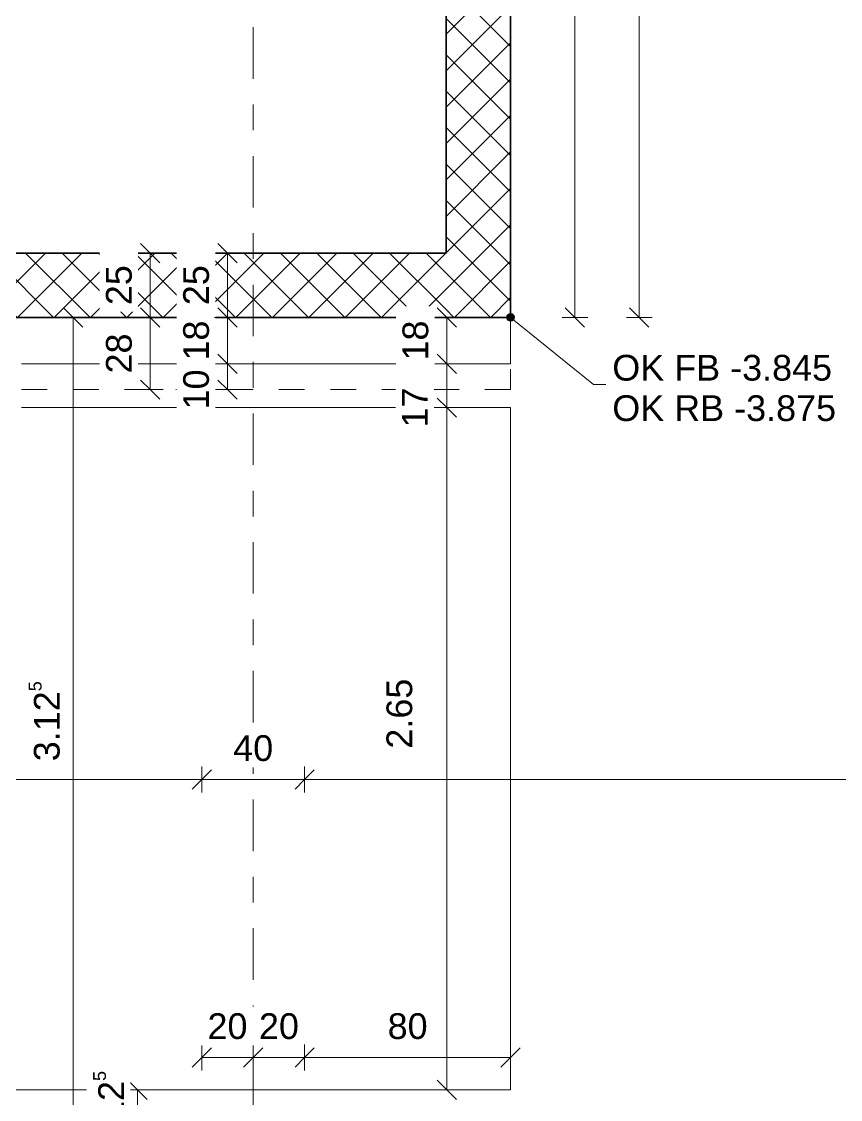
# Model space of a CAD drawing. Header units: metres. Extents: x -85.4 to -16.9, y -4 to 38.1.
# Drawn here: x -59.608 to -56.426, y 21.464 to 25.651 of the extents above; entities that cross this region are included whole.
import ezdxf

# ---------------------------------------------------------------- set-up
doc = ezdxf.new("R2010")
doc.units = ezdxf.units.M
doc.linetypes.add('_Rasterlinie_', pattern=[0.375, 0.2, -0.05, 0.075, -0.05])
doc.linetypes.add('Gestrichelt', pattern=[0.1, 0.05, -0.05])
for name, color, linetype, lineweight in [('A-____-____-DIMS', 7, 'Continuous', 5), ('A-____-____-DIMS-50', 7, 'Continuous', 5), ('A-FLOR-____-OTLN', 7, 'Continuous', 9), ('A-WALL-____-MCUT', 7, 'Continuous', 35), ('A-WALL-____-PATT', 7, 'Continuous', 35), ('C-PRKG-____-OTLN', 7, 'Continuous', 9), ('G-____-____-DIMS', 7, 'Continuous', 5), ('S-GRID-____-OTLN', 7, 'Continuous', 5)]:
    doc.layers.add(name, color=color, linetype=linetype, lineweight=lineweight)
doc.layers.add('A-DETL-____-OTLN', color=5, linetype='Continuous', lineweight=9, true_color=0x0000ff)
doc.styles.add('Arial_2', font='arial.ttf', dxfattribs={"height": 0.1})
doc.dimstyles.new('Arial_2_00mm_fein_2', dxfattribs={"dimscale": 0.3048, "dimtxt": 0.102026, "dimasz": 0.246063, "dimexe": 0.164042, "dimexo": 0.0625, "dimgap": 0.123031, "dimtad": 1, "dimrnd": 0.005, "dimzin": 0, "dimdsep": 46, "dimtxsty": 'Arial_2', "dimblk1": 'OBLIQUE', "dimblk2": 'OBLIQUE', "dimsah": 1, "dimcen": 0.09, "dimazin": 0, "dimtfac": 1, "dimtdec": 4, "dimtix": 1, "dimtmove": 0, "dimatfit": 3, "dimfxl": 0.164042, "dimfxlon": 1, "dimtvp": 1, "dimtfill": 1, "dimtolj": 1, "dimtzin": 0, "dimarcsym": 2})
doc.dimstyles.new('SUB_Rohbau_fein', dxfattribs={"dimscale": 0.3048, "dimtxt": 0.102026, "dimasz": 0.246063, "dimexe": 0.164042, "dimexo": 0.0625, "dimgap": 0.123031, "dimtad": 1, "dimrnd": 0.005, "dimzin": 0, "dimdsep": 46, "dimtxsty": 'Arial_2', "dimblk1": 'OBLIQUE', "dimblk2": 'OBLIQUE', "dimsah": 1, "dimcen": 0.09, "dimazin": 0, "dimtfac": 1, "dimtdec": 4, "dimtix": 1, "dimtmove": 0, "dimatfit": 3, "dimfxl": 0.164042, "dimfxlon": 1, "dimtvp": 1, "dimtfill": 1, "dimtolj": 1, "dimtzin": 0, "dimarcsym": 2})
doc.dimstyles.new('SUB_Rohbau_fein_1', dxfattribs={"dimscale": 0.3048, "dimtxt": 0.102026, "dimasz": 0.246063, "dimexe": 0.164042, "dimexo": 0.0625, "dimgap": 0.123031, "dimtad": 1, "dimrnd": 0.005, "dimzin": 0, "dimdsep": 46, "dimtxsty": 'Arial_2', "dimblk1": 'OBLIQUE', "dimblk2": 'OBLIQUE', "dimsah": 1, "dimcen": 0.09, "dimazin": 0, "dimtfac": 1, "dimtdec": 4, "dimtix": 1, "dimtmove": 2, "dimatfit": 3, "dimfxl": 0.164042, "dimfxlon": 1, "dimtvp": 1, "dimtfill": 1, "dimtolj": 1, "dimtzin": 0, "dimarcsym": 2})
doc.dimstyles.new('SUB_Rohbau_fein_2', dxfattribs={"dimscale": 0.3048, "dimtxt": 0.102026, "dimasz": 0.246063, "dimexe": 0.164042, "dimexo": 0.0625, "dimgap": 0.123031, "dimtad": 1, "dimdec": 1, "dimlfac": 100, "dimrnd": 0.5, "dimdsep": 46, "dimtxsty": 'Arial_2', "dimblk1": 'OBLIQUE', "dimblk2": 'OBLIQUE', "dimsah": 1, "dimcen": 0.09, "dimazin": 0, "dimtfac": 1, "dimtdec": 4, "dimtix": 1, "dimtmove": 0, "dimatfit": 3, "dimfxl": 0.164042, "dimfxlon": 1, "dimtvp": 1, "dimtfill": 1, "dimtolj": 1, "dimtzin": 0, "dimarcsym": 2})
doc.dimstyles.new('SUB_Rohbau_fein_3', dxfattribs={"dimscale": 0.3048, "dimtxt": 0.102026, "dimasz": 0.246063, "dimexe": 0.164042, "dimexo": 0.0625, "dimgap": 0.123031, "dimtad": 1, "dimdec": 1, "dimlfac": 100, "dimrnd": 0.5, "dimdsep": 46, "dimtxsty": 'Arial_2', "dimblk1": 'OBLIQUE', "dimblk2": 'OBLIQUE', "dimsah": 1, "dimcen": 0.09, "dimazin": 0, "dimtfac": 1, "dimtdec": 4, "dimtix": 1, "dimtmove": 2, "dimatfit": 3, "dimfxl": 0.164042, "dimfxlon": 1, "dimtvp": 1, "dimtfill": 1, "dimtolj": 1, "dimtzin": 0, "dimarcsym": 2})
pattern_1 = [(45, (-1.5, -0.67223), (-0.07071068, 0.07071068), []), (135, (-1.5, -0.67223), (-0.07071068, -0.07071068), [])]

# ---------------------------------------------------------------- blocks, each defined once
blk = doc.blocks.new('PP_Parkplatz - 2650 x 5000-8868460--01_UG_OK_FFB_AF_lo')
at = {"layer": 'C-PRKG-____-OTLN', "color": 253, "true_color": 0x999999}
for p, q in [((-62.708, 24.151), (-62.608, 24.151)), ((-62.708, 24.151), (-62.708, 21.5016)), ((-62.608, 24.151), (-62.708, 24.151)), ((-62.708, 24.151), (-62.608, 24.151)), ((-62.708, 21.5016), (-62.708, 24.151)), ((-61.608, 24.151), (-59.758, 24.151)), ((-59.758, 24.151), (-61.608, 24.151)), ((-61.608, 24.151), (-59.758, 24.151)), ((-59.608, 24.151), (-57.708, 24.151)), ((-57.708, 24.151), (-59.608, 24.151)), ((-59.608, 24.151), (-57.708, 24.151)), ((-57.708, 24.151), (-57.708, 21.5016)), ((-57.708, 21.5016), (-57.708, 24.151)), ((-57.708, 24.151), (-57.708, 21.5016)), ((-57.708, 24.151), (-57.708, 24.151)), ((-62.708, 21.5016), (-57.708, 21.5016)), ((-62.708, 21.5016), (-57.708, 21.5016)), ((-57.708, 21.5016), (-62.708, 21.5016)), ((-57.708, 21.5016), (-57.708, 21.5016))]:
    blk.add_line(p, q, dxfattribs=at)
blk = doc.blocks.new('DIMBLOCK184--01_UG_OK_FFB_AF_lo')
at = {"layer": 'A-____-____-DIMS-50'}
for p, q in [((-59.158, 21.5016), (-59.1955, 21.5391)), ((-59.158, 21.5016), (-59.208, 21.5016)), ((-59.158, 21.5016), (-59.158, 21.3766)), ((-59.158, 21.5016), (-59.1205, 21.4641)), ((-59.158, 21.5016), (-59.108, 21.5016)), ((-59.158, 21.3766), (-59.1955, 21.4141)), ((-59.158, 21.3766), (-59.208, 21.3766)), ((-59.158, 21.3766), (-59.1205, 21.3391)), ((-59.158, 21.3766), (-59.108, 21.3766))]:
    blk.add_line(p, q, dxfattribs=at)
at = {"layer": 'A-____-____-DIMS-50', "color": 0, "insert": (-59.33, 21.38), "char_height": 0.1, "width": 0.248525, "attachment_point": 1, "rotation": 90, "line_spacing_factor": 0.941778, "style": 'Arial_2', "bg_fill": 3, "box_fill_scale": 1.25, "bg_fill_color": 256, "bg_fill_true_color": 13158600, "bg_fill_transparency": 0}
blk.add_mtext('12\\A2\\H0.5x;\\S5^  ;\\H2x;', dxfattribs=at)
blk = doc.blocks.new('_Oblique')
at = {"color": 0, "linetype": 'ByBlock', "lineweight": -2}
blk.add_line((-0.5, -0.5), (0.5, 0.5), dxfattribs=at)
blk = doc.blocks.new('DIMBLOCK188--01_UG_OK_FFB_AF_lo')
at = {"layer": 'A-____-____-DIMS-50'}
for p, q in [((-58.908, 21.6266), (-58.908, 21.6766)), ((-58.908, 21.6266), (-58.8705, 21.6641)), ((-58.708, 21.6266), (-58.708, 21.6766)), ((-58.708, 21.6266), (-58.6705, 21.6641)), ((-58.908, 21.6266), (-58.9455, 21.5891)), ((-58.908, 21.6266), (-58.708, 21.6266)), ((-58.908, 21.6266), (-58.908, 21.5766)), ((-58.708, 21.6266), (-58.7455, 21.5891)), ((-58.708, 21.6266), (-58.708, 21.5766))]:
    blk.add_line(p, q, dxfattribs=at)
at = {"layer": 'A-____-____-DIMS-50', "color": 0, "insert": (-58.8856, 21.7986), "char_height": 0.1, "width": 0.186088, "attachment_point": 1, "line_spacing_factor": 0.941778, "style": 'Arial_2', "bg_fill": 3, "box_fill_scale": 1.25, "bg_fill_color": 256, "bg_fill_true_color": 13158600, "bg_fill_transparency": 0}
blk.add_mtext('20', dxfattribs=at)
blk = doc.blocks.new('DIMBLOCK189--01_UG_OK_FFB_AF_lo')
at = {"layer": 'A-____-____-DIMS-50'}
for p, q in [((-58.708, 21.6266), (-58.708, 21.6766)), ((-58.708, 21.6266), (-58.6705, 21.6641)), ((-58.508, 21.6266), (-58.508, 21.6766)), ((-58.508, 21.6266), (-58.4705, 21.6641)), ((-58.708, 21.6266), (-58.7455, 21.5891)), ((-58.708, 21.6266), (-58.508, 21.6266)), ((-58.708, 21.6266), (-58.708, 21.5766)), ((-58.508, 21.6266), (-58.5455, 21.5891)), ((-58.508, 21.6266), (-58.508, 21.5766))]:
    blk.add_line(p, q, dxfattribs=at)
at = {"layer": 'A-____-____-DIMS-50', "color": 0, "insert": (-58.6856, 21.7986), "char_height": 0.1, "width": 0.186088, "attachment_point": 1, "line_spacing_factor": 0.941778, "style": 'Arial_2', "bg_fill": 3, "box_fill_scale": 1.25, "bg_fill_color": 256, "bg_fill_true_color": 13158600, "bg_fill_transparency": 0}
blk.add_mtext('20', dxfattribs=at)
blk = doc.blocks.new('DIMBLOCK190--01_UG_OK_FFB_AF_lo')
at = {"layer": 'A-____-____-DIMS-50'}
for p, q in [((-58.508, 21.6266), (-58.508, 21.6766)), ((-58.508, 21.6266), (-58.4705, 21.6641)), ((-57.708, 21.6266), (-57.708, 21.6766)), ((-57.708, 21.6266), (-57.6705, 21.6641)), ((-58.508, 21.6266), (-58.5455, 21.5891)), ((-58.508, 21.6266), (-57.708, 21.6266)), ((-58.508, 21.6266), (-58.508, 21.5766)), ((-57.708, 21.6266), (-57.7455, 21.5891)), ((-57.708, 21.6266), (-57.708, 21.5766))]:
    blk.add_line(p, q, dxfattribs=at)
at = {"layer": 'A-____-____-DIMS-50', "color": 0, "insert": (-58.1856, 21.7986), "char_height": 0.1, "width": 0.186088, "attachment_point": 1, "line_spacing_factor": 0.941778, "style": 'Arial_2', "bg_fill": 3, "box_fill_scale": 1.25, "bg_fill_color": 256, "bg_fill_true_color": 13158600, "bg_fill_transparency": 0}
blk.add_mtext('80', dxfattribs=at)
blk = doc.blocks.new('DIMBLOCK222--01_UG_OK_FFB_AF_lo')
at = {"layer": 'A-____-____-DIMS-50'}
for p, q in [((-59.408, 24.5016), (-59.4455, 24.5391)), ((-59.408, 24.5016), (-59.458, 24.5016)), ((-59.408, 24.5016), (-59.408, 21.3766)), ((-59.408, 24.5016), (-59.3705, 24.4641)), ((-59.408, 24.5016), (-59.358, 24.5016)), ((-59.408, 21.3766), (-59.4455, 21.4141)), ((-59.408, 21.3766), (-59.458, 21.3766)), ((-59.408, 21.3766), (-59.3705, 21.3391)), ((-59.408, 21.3766), (-59.358, 21.3766))]:
    blk.add_line(p, q, dxfattribs=at)
at = {"layer": 'A-____-____-DIMS-50', "color": 0, "insert": (-59.58, 22.7774), "char_height": 0.1, "width": 0.388091, "attachment_point": 1, "rotation": 90, "line_spacing_factor": 0.941778, "style": 'Arial_2', "bg_fill": 3, "box_fill_scale": 1.25, "bg_fill_color": 256, "bg_fill_true_color": 13158600, "bg_fill_transparency": 0}
blk.add_mtext('3.12\\A2\\H0.5x;\\S5^  ;\\H2x;', dxfattribs=at)
blk = doc.blocks.new('DIMBLOCK337--01_UG_OK_FFB_AF_lo')
at = {"layer": 'A-____-____-DIMS-50'}
for p, q in [((-57.4579, 27.1516), (-57.4954, 27.1891)), ((-57.4579, 27.1516), (-57.5079, 27.1516)), ((-57.4579, 24.5016), (-57.4579, 27.1516)), ((-57.4579, 27.1516), (-57.4204, 27.1141)), ((-57.4579, 27.1516), (-57.4079, 27.1516)), ((-57.4579, 24.5016), (-57.4954, 24.5391)), ((-57.4579, 24.5016), (-57.5079, 24.5016)), ((-57.4579, 24.5016), (-57.4204, 24.4641)), ((-57.4579, 24.5016), (-57.4079, 24.5016))]:
    blk.add_line(p, q, dxfattribs=at)
at = {"layer": 'A-____-____-DIMS-50', "color": 0, "insert": (-57.6299, 25.6909), "char_height": 0.1, "width": 0.325653, "attachment_point": 1, "rotation": 90, "line_spacing_factor": 0.941778, "style": 'Arial_2', "bg_fill": 3, "box_fill_scale": 1.25, "bg_fill_color": 256, "bg_fill_true_color": 13158600, "bg_fill_transparency": 0}
blk.add_mtext('2.65', dxfattribs=at)
blk = doc.blocks.new('DIMBLOCK340--01_UG_OK_FFB_AF_lo')
at = {"layer": 'A-____-____-DIMS-50'}
for p, q in [((-57.2079, 29.8016), (-57.2454, 29.8391)), ((-57.2079, 29.8016), (-57.2579, 29.8016)), ((-57.2079, 24.5016), (-57.2079, 29.8016)), ((-57.2079, 29.8016), (-57.1704, 29.7641)), ((-57.2079, 29.8016), (-57.1579, 29.8016)), ((-57.2079, 24.5016), (-57.2454, 24.5391)), ((-57.2079, 24.5016), (-57.2579, 24.5016)), ((-57.2079, 24.5016), (-57.1704, 24.4641)), ((-57.2079, 24.5016), (-57.1579, 24.5016))]:
    blk.add_line(p, q, dxfattribs=at)
at = {"layer": 'A-____-____-DIMS-50', "color": 0, "insert": (-57.3799, 27.0159), "char_height": 0.1, "width": 0.325653, "attachment_point": 1, "rotation": 90, "line_spacing_factor": 0.941778, "style": 'Arial_2', "bg_fill": 3, "box_fill_scale": 1.25, "bg_fill_color": 256, "bg_fill_true_color": 13158600, "bg_fill_transparency": 0}
blk.add_mtext('5.30', dxfattribs=at)
blk = doc.blocks.new('DIMBLOCK341--01_UG_OK_FFB_AF_lo')
at = {"layer": 'A-____-____-DIMS-50'}
for p, q in [((-57.9558, 24.151), (-57.9933, 24.1885)), ((-57.9558, 24.151), (-58.0058, 24.151)), ((-57.9558, 21.5016), (-57.9558, 24.151)), ((-57.9558, 24.151), (-57.9183, 24.1135)), ((-57.9558, 24.151), (-57.9058, 24.151)), ((-57.9558, 21.5016), (-57.9933, 21.5391)), ((-57.9558, 21.5016), (-58.0058, 21.5016)), ((-57.9558, 21.5016), (-57.9183, 21.4641)), ((-57.9558, 21.5016), (-57.9058, 21.5016))]:
    blk.add_line(p, q, dxfattribs=at)
at = {"layer": 'A-____-____-DIMS-50', "color": 0, "insert": (-58.1902, 22.8264), "char_height": 0.1, "width": 0.325653, "attachment_point": 1, "rotation": 90, "line_spacing_factor": 0.941778, "style": 'Arial_2', "bg_fill": 3, "box_fill_scale": 1.25, "bg_fill_color": 256, "bg_fill_true_color": 13158600, "bg_fill_transparency": 0}
blk.add_mtext('2.65', dxfattribs=at)
blk = doc.blocks.new('DIMBLOCK342--01_UG_OK_FFB_AF_lo')
at = {"layer": 'A-____-____-DIMS-50'}
for p, q in [((-57.9558, 24.3216), (-57.9933, 24.3591)), ((-57.9558, 24.3216), (-58.0058, 24.3216)), ((-57.9558, 24.151), (-57.9558, 24.3216)), ((-57.9558, 24.3216), (-57.9183, 24.2841)), ((-57.9558, 24.3216), (-57.9058, 24.3216)), ((-57.9558, 24.151), (-57.9933, 24.1885)), ((-57.9558, 24.151), (-58.0058, 24.151)), ((-57.9558, 24.151), (-57.9183, 24.1135)), ((-57.9558, 24.151), (-57.9058, 24.151))]:
    blk.add_line(p, q, dxfattribs=at)
at = {"layer": 'A-____-____-DIMS-50', "color": 0, "insert": (-58.13, 24.0737), "char_height": 0.1, "width": 0.186088, "attachment_point": 1, "rotation": 90, "line_spacing_factor": 0.941778, "style": 'Arial_2', "bg_fill": 3, "box_fill_scale": 1.25, "bg_fill_color": 256, "bg_fill_true_color": 13158600, "bg_fill_transparency": 0}
blk.add_mtext('17', dxfattribs=at)
blk = doc.blocks.new('DIMBLOCK343--01_UG_OK_FFB_AF_lo')
at = {"layer": 'A-____-____-DIMS-50'}
for p, q in [((-57.9558, 24.5016), (-57.9933, 24.5391)), ((-57.9558, 24.5016), (-58.0058, 24.5016)), ((-57.9558, 24.3216), (-57.9558, 24.5016)), ((-57.9558, 24.5016), (-57.9183, 24.4641)), ((-57.9558, 24.5016), (-57.9058, 24.5016)), ((-57.9558, 24.3216), (-57.9933, 24.3591)), ((-57.9558, 24.3216), (-58.0058, 24.3216)), ((-57.9558, 24.3216), (-57.9183, 24.2841)), ((-57.9558, 24.3216), (-57.9058, 24.3216))]:
    blk.add_line(p, q, dxfattribs=at)
at = {"layer": 'A-____-____-DIMS-50', "color": 0, "insert": (-58.1279, 24.334), "char_height": 0.1, "width": 0.186088, "attachment_point": 1, "rotation": 90, "line_spacing_factor": 0.941778, "style": 'Arial_2', "bg_fill": 3, "box_fill_scale": 1.25, "bg_fill_color": 256, "bg_fill_true_color": 13158600, "bg_fill_transparency": 0}
blk.add_mtext('18', dxfattribs=at)
blk = doc.blocks.new('DIMBLOCK401--01_UG_OK_FFB_AF_lo')
at = {"layer": 'A-____-____-DIMS-50'}
for p, q in [((-62.708, 22.7066), (-62.708, 22.7566)), ((-62.708, 22.7066), (-62.6705, 22.7441)), ((-58.908, 22.7066), (-58.908, 22.7566)), ((-58.908, 22.7066), (-58.8705, 22.7441)), ((-62.708, 22.7066), (-62.7455, 22.6691)), ((-62.708, 22.7066), (-58.908, 22.7066)), ((-62.708, 22.7066), (-62.708, 22.6566)), ((-58.908, 22.7066), (-58.9455, 22.6691)), ((-58.908, 22.7066), (-58.908, 22.6566))]:
    blk.add_line(p, q, dxfattribs=at)
at = {"layer": 'A-____-____-DIMS-50', "color": 0, "insert": (-60.9437, 22.8786), "char_height": 0.1, "width": 0.325653, "attachment_point": 1, "line_spacing_factor": 0.941778, "style": 'Arial_2', "bg_fill": 3, "box_fill_scale": 1.25, "bg_fill_color": 256, "bg_fill_true_color": 13158600, "bg_fill_transparency": 0}
blk.add_mtext('3.80', dxfattribs=at)
blk = doc.blocks.new('DIMBLOCK402--01_UG_OK_FFB_AF_lo')
at = {"layer": 'A-____-____-DIMS-50'}
for p, q in [((-58.908, 22.7066), (-58.908, 22.7566)), ((-58.908, 22.7066), (-58.8705, 22.7441)), ((-58.508, 22.7066), (-58.508, 22.7566)), ((-58.508, 22.7066), (-58.4705, 22.7441)), ((-58.908, 22.7066), (-58.9455, 22.6691)), ((-58.908, 22.7066), (-58.508, 22.7066)), ((-58.908, 22.7066), (-58.908, 22.6566)), ((-58.508, 22.7066), (-58.5455, 22.6691)), ((-58.508, 22.7066), (-58.508, 22.6566))]:
    blk.add_line(p, q, dxfattribs=at)
at = {"layer": 'A-____-____-DIMS-50', "color": 0, "insert": (-58.7856, 22.8786), "char_height": 0.1, "width": 0.186088, "attachment_point": 1, "line_spacing_factor": 0.941778, "style": 'Arial_2', "bg_fill": 3, "box_fill_scale": 1.25, "bg_fill_color": 256, "bg_fill_true_color": 13158600, "bg_fill_transparency": 0}
blk.add_mtext('40', dxfattribs=at)
blk = doc.blocks.new('DIMBLOCK403--01_UG_OK_FFB_AF_lo')
at = {"layer": 'A-____-____-DIMS-50'}
for p, q in [((-58.508, 22.7066), (-58.508, 22.7566)), ((-58.508, 22.7066), (-58.4705, 22.7441)), ((-51.908, 22.7066), (-51.908, 22.7566)), ((-51.908, 22.7066), (-51.8705, 22.7441)), ((-58.508, 22.7066), (-58.5455, 22.6691)), ((-58.508, 22.7066), (-51.908, 22.7066)), ((-58.508, 22.7066), (-58.508, 22.6566)), ((-51.908, 22.7066), (-51.9455, 22.6691)), ((-51.908, 22.7066), (-51.908, 22.6566))]:
    blk.add_line(p, q, dxfattribs=at)
at = {"layer": 'A-____-____-DIMS-50', "color": 0, "insert": (-55.3437, 22.8786), "char_height": 0.1, "width": 0.325653, "attachment_point": 1, "line_spacing_factor": 0.941778, "style": 'Arial_2', "bg_fill": 3, "box_fill_scale": 1.25, "bg_fill_color": 256, "bg_fill_true_color": 13158600, "bg_fill_transparency": 0}
blk.add_mtext('6.60', dxfattribs=at)
blk = doc.blocks.new('DIMBLOCK572--01_UG_OK_FFB_AF_lo')
at = {"layer": 'A-____-____-DIMS-50'}
for p, q in [((-58.808, 24.3216), (-58.8455, 24.3591)), ((-58.808, 24.3216), (-58.858, 24.3216)), ((-58.808, 24.2209), (-58.808, 24.3216)), ((-58.808, 24.3216), (-58.7705, 24.2841)), ((-58.808, 24.3216), (-58.758, 24.3216)), ((-58.808, 24.2209), (-58.8455, 24.2584)), ((-58.808, 24.2209), (-58.858, 24.2209)), ((-58.808, 24.2209), (-58.7705, 24.1834)), ((-58.808, 24.2209), (-58.758, 24.2209))]:
    blk.add_line(p, q, dxfattribs=at)
at = {"layer": 'A-____-____-DIMS-50', "color": 0, "insert": (-58.98, 24.1441), "char_height": 0.1, "width": 0.186088, "attachment_point": 1, "rotation": 90, "line_spacing_factor": 0.941778, "style": 'Arial_2', "bg_fill": 3, "box_fill_scale": 1.25, "bg_fill_color": 256, "bg_fill_true_color": 13158600, "bg_fill_transparency": 0}
blk.add_mtext('10', dxfattribs=at)
blk = doc.blocks.new('DIMBLOCK573--01_UG_OK_FFB_AF_lo')
at = {"layer": 'A-____-____-DIMS-50'}
for p, q in [((-58.808, 24.5016), (-58.8455, 24.5391)), ((-58.808, 24.5016), (-58.858, 24.5016)), ((-58.808, 24.3216), (-58.808, 24.5016)), ((-58.808, 24.5016), (-58.7705, 24.4641)), ((-58.808, 24.5016), (-58.758, 24.5016)), ((-58.808, 24.3216), (-58.8455, 24.3591)), ((-58.808, 24.3216), (-58.858, 24.3216)), ((-58.808, 24.3216), (-58.7705, 24.2841)), ((-58.808, 24.3216), (-58.758, 24.3216))]:
    blk.add_line(p, q, dxfattribs=at)
at = {"layer": 'A-____-____-DIMS-50', "color": 0, "insert": (-58.98, 24.334), "char_height": 0.1, "width": 0.186088, "attachment_point": 1, "rotation": 90, "line_spacing_factor": 0.941778, "style": 'Arial_2', "bg_fill": 3, "box_fill_scale": 1.25, "bg_fill_color": 256, "bg_fill_true_color": 13158600, "bg_fill_transparency": 0}
blk.add_mtext('18', dxfattribs=at)
blk = doc.blocks.new('DIMBLOCK574--01_UG_OK_FFB_AF_lo')
at = {"layer": 'A-____-____-DIMS-50'}
for p, q in [((-58.808, 24.7516), (-58.8455, 24.7891)), ((-58.808, 24.7516), (-58.858, 24.7516)), ((-58.808, 24.5016), (-58.808, 24.7516)), ((-58.808, 24.7516), (-58.7705, 24.7141)), ((-58.808, 24.7516), (-58.758, 24.7516)), ((-58.808, 24.5016), (-58.8455, 24.5391)), ((-58.808, 24.5016), (-58.858, 24.5016)), ((-58.808, 24.5016), (-58.7705, 24.4641)), ((-58.808, 24.5016), (-58.758, 24.5016))]:
    blk.add_line(p, q, dxfattribs=at)
at = {"layer": 'A-____-____-DIMS-50', "color": 0, "insert": (-58.98, 24.549), "char_height": 0.1, "width": 0.186088, "attachment_point": 1, "rotation": 90, "line_spacing_factor": 0.941778, "style": 'Arial_2', "bg_fill": 3, "box_fill_scale": 1.25, "bg_fill_color": 256, "bg_fill_true_color": 13158600, "bg_fill_transparency": 0}
blk.add_mtext('25', dxfattribs=at)
blk = doc.blocks.new('DIMBLOCK575--01_UG_OK_FFB_AF_lo')
at = {"layer": 'A-____-____-DIMS-50'}
for p, q in [((-59.108, 24.5016), (-59.1455, 24.5391)), ((-59.108, 24.5016), (-59.158, 24.5016)), ((-59.108, 24.2209), (-59.108, 24.5016)), ((-59.108, 24.5016), (-59.0705, 24.4641)), ((-59.108, 24.5016), (-59.058, 24.5016)), ((-59.108, 24.2209), (-59.1455, 24.2584)), ((-59.108, 24.2209), (-59.158, 24.2209)), ((-59.108, 24.2209), (-59.0705, 24.1834)), ((-59.108, 24.2209), (-59.058, 24.2209))]:
    blk.add_line(p, q, dxfattribs=at)
at = {"layer": 'A-____-____-DIMS-50', "color": 0, "insert": (-59.28, 24.2837), "char_height": 0.1, "width": 0.186088, "attachment_point": 1, "rotation": 90, "line_spacing_factor": 0.941778, "style": 'Arial_2', "bg_fill": 3, "box_fill_scale": 1.25, "bg_fill_color": 256, "bg_fill_true_color": 13158600, "bg_fill_transparency": 0}
blk.add_mtext('28', dxfattribs=at)
blk = doc.blocks.new('DIMBLOCK576--01_UG_OK_FFB_AF_lo')
at = {"layer": 'A-____-____-DIMS-50'}
for p, q in [((-59.108, 24.7516), (-59.1455, 24.7891)), ((-59.108, 24.7516), (-59.158, 24.7516)), ((-59.108, 24.5016), (-59.108, 24.7516)), ((-59.108, 24.7516), (-59.0705, 24.7141)), ((-59.108, 24.7516), (-59.058, 24.7516)), ((-59.108, 24.5016), (-59.1455, 24.5391)), ((-59.108, 24.5016), (-59.158, 24.5016)), ((-59.108, 24.5016), (-59.0705, 24.4641)), ((-59.108, 24.5016), (-59.058, 24.5016))]:
    blk.add_line(p, q, dxfattribs=at)
at = {"layer": 'A-____-____-DIMS-50', "color": 0, "insert": (-59.28, 24.549), "char_height": 0.1, "width": 0.186088, "attachment_point": 1, "rotation": 90, "line_spacing_factor": 0.941778, "style": 'Arial_2', "bg_fill": 3, "box_fill_scale": 1.25, "bg_fill_color": 256, "bg_fill_true_color": 13158600, "bg_fill_transparency": 0}
blk.add_mtext('25', dxfattribs=at)

msp = doc.modelspace()

# ---------------------------------------------------------------- hatches: boundary and pattern name
at = {"layer": 'A-WALL-____-PATT', "lineweight": 9}
h = msp.add_hatch(dxfattribs=at)
h.set_pattern_fill('FP_1', color=256, style=0, pattern_type=2)
h.set_pattern_definition(pattern_1)
h.paths.add_polyline_path([(-57.958, 24.5016), (-57.708, 24.5016), (-57.708, 27.1516), (-57.958, 27.1516), (-57.958, 24.7516)])
h.paths.add_polyline_path([(-57.958, 28.2016), (-57.708, 28.2016), (-57.708, 29.8016), (-57.958, 29.8016), (-57.958, 28.3016)])
h = msp.add_hatch(dxfattribs=at)
h.set_pattern_fill('FP_1', color=256, style=0, pattern_type=2)
h.set_pattern_definition(pattern_1)
h.paths.add_polyline_path([(-57.958, 24.5016), (-57.958, 24.7516), (-62.708, 24.7516), (-62.708, 24.5016), (-59.608, 24.5016)])
at = {"layer": 'G-____-____-DIMS', "lineweight": 9}
h = msp.add_hatch(color=256, dxfattribs=at)
edge = h.paths.add_edge_path()
edge.add_arc((-57.708, 24.5016), 0.015, 0, 360)

# ---------------------------------------------------------------- linework, layer by layer
at = {"layer": 'A-DETL-____-OTLN', "color": 7, "lineweight": 35}
msp.add_line((-59.728, 24.5016), (-59.608, 24.5016), dxfattribs=at)
at = {"layer": 'A-DETL-____-OTLN', "color": 7, "linetype": 'Gestrichelt'}
for p, q in [((-57.708, 24.5009), (-57.708, 24.2209)), ((-57.708, 24.2209), (-59.608, 24.2209))]:
    msp.add_line(p, q, dxfattribs=at)
at = {"layer": 'A-FLOR-____-OTLN'}
for p, q in [((-57.708, 24.5009), (-59.608, 24.5009)), ((-57.708, 24.5016), (-57.708, 24.3216)), ((-57.708, 24.3216), (-59.608, 24.3216))]:
    msp.add_line(p, q, dxfattribs=at)
at = {"layer": 'A-WALL-____-MCUT'}
for p, q in [((-57.708, 24.5016), (-57.708, 27.1516)), ((-57.958, 26.8016), (-57.958, 24.7516)), ((-57.958, 24.7516), (-62.708, 24.7516)), ((-59.608, 24.5016), (-57.708, 24.5016))]:
    msp.add_line(p, q, dxfattribs=at)
at = {"layer": 'G-____-____-DIMS'}
msp.add_line((-57.3853, 24.2412), (-57.3384, 24.2412), dxfattribs=at)
at = {"layer": 'G-____-____-DIMS', "lineweight": 9}
msp.add_circle((-57.708, 24.5016), 0.015, dxfattribs=at)
at = {"layer": 'S-GRID-____-OTLN', "color": 8, "linetype": '_Rasterlinie_', "true_color": 0x808080}
msp.add_line((-58.708, -3.5715), (-58.708, 33.6425), dxfattribs=at)

# ---------------------------------------------------------------- block references
at = {"layer": 'C-PRKG-____-OTLN', "color": 253, "true_color": 0x999999}
msp.add_blockref('PP_Parkplatz - 2650 x 5000-8868460--01_UG_OK_FFB_AF_lo', (0, 0), dxfattribs=at)

# ---------------------------------------------------------------- texts
at = {"layer": 'G-____-____-DIMS', "insert": (-57.3127, 24.3561), "char_height": 0.1, "width": 1.039397, "attachment_point": 1, "line_spacing_factor": 0.941778, "style": 'Arial_2'}
msp.add_mtext('OK FB -3.845\\POK RB -3.875', dxfattribs=at)

# ---------------------------------------------------------------- dimensions: what is measured, and where the dimension line sits
at = {"layer": 'A-____-____-DIMS'}
dim = msp.add_linear_dim(base=(-57.4579, 27.1516), p1=(-57.5079, 24.5016), p2=(-57.5079, 27.1516), angle=90, dimstyle='Arial_2_00mm_fein_2', override={"dimpost": '<>', "dimfxl": 2.65}, dxfattribs=at)
dim.commit()
dim.dimension.update_dxf_attribs({"geometry": 'DIMBLOCK337--01_UG_OK_FFB_AF_lo', "text_midpoint": (-57.5464, 25.8266)})

# ---------------------------------------------------------------- next in the draw order: dimensions: what is measured, and where the dimension line sits
for base, p1, p2, dimstyle, override, picture, middle in [((-57.2079, 29.8016), (-57.2579, 24.5016), (-57.2579, 29.8016), 'SUB_Rohbau_fein', {"dimpost": '<>', "dimfxl": 5.3}, 'DIMBLOCK340--01_UG_OK_FFB_AF_lo', (-57.2965, 27.1516)), ((-59.108, 24.5016), (-59.158, 24.2209), (-59.158, 24.5016), 'SUB_Rohbau_fein_2', {"dimpost": '<>', "dimfxl": 0.280609}, 'DIMBLOCK575--01_UG_OK_FFB_AF_lo', (-59.1966, 24.3613))]:
    dim = msp.add_linear_dim(base=base, p1=p1, p2=p2, angle=90, dimstyle=dimstyle, override=override, dxfattribs=at)
    dim.commit()
    dim.dimension.update_dxf_attribs({"geometry": picture, "text_midpoint": middle})
dim = msp.add_linear_dim(base=(-58.808, 24.3216), p1=(-58.858, 24.2209), p2=(-58.858, 24.3216), angle=90, dimstyle='SUB_Rohbau_fein_3', override={"dimpost": '<>', "dimfxl": 0.100645}, dxfattribs=at)
dim.commit()
dim.dimension.update_dxf_attribs({"geometry": 'DIMBLOCK572--01_UG_OK_FFB_AF_lo', "text_midpoint": (-58.9134, 24.2371), "dimtype": 160, "text_rotation": 90})
dim = msp.add_linear_dim(base=(-58.708, 21.6266), p1=(-58.908, 21.5766), p2=(-58.708, 21.6766), dimstyle='SUB_Rohbau_fein_2', override={"dimpost": '<>', "dimfxl": 0.223607}, dxfattribs=at)
dim.commit()
dim.dimension.update_dxf_attribs({"geometry": 'DIMBLOCK188--01_UG_OK_FFB_AF_lo', "text_midpoint": (-58.808, 21.7151)})
dim = msp.add_linear_dim(base=(-59.158, 21.3766), p1=(-59.108, 21.5016), p2=(-59.108, 21.3766), angle=90, text='\\A1;12\\Q;{\\A1;{\\H0.5x;\\S5^ ;}}', dimstyle='SUB_Rohbau_fein_3', override={"dimpost": '<>', "dimfxl": 0.125006}, dxfattribs=at)
dim.commit()
dim.dimension.update_dxf_attribs({"geometry": 'DIMBLOCK184--01_UG_OK_FFB_AF_lo', "text_midpoint": (-59.2634, 21.5043), "dimtype": 160, "text_rotation": 90})

# ---------------------------------------------------------------- next in the draw order: linework, layer by layer
at = {"layer": 'G-____-____-DIMS'}
msp.add_line((-57.708, 24.5016), (-57.3853, 24.2412), dxfattribs=at)

# ---------------------------------------------------------------- next in the draw order: dimensions: what is measured, and where the dimension line sits
at = {"layer": 'A-____-____-DIMS'}
for base, p1, p2, override, picture, middle in [((-59.108, 24.7516), (-59.158, 24.5016), (-59.158, 24.7516), {"dimpost": '<>', "dimfxl": 0.25}, 'DIMBLOCK576--01_UG_OK_FFB_AF_lo', (-59.1966, 24.6266)), ((-58.808, 24.5016), (-58.858, 24.3216), (-58.858, 24.5016), {"dimpost": '<>', "dimfxl": 0.179964}, 'DIMBLOCK573--01_UG_OK_FFB_AF_lo', (-58.8966, 24.4116))]:
    dim = msp.add_linear_dim(base=base, p1=p1, p2=p2, angle=90, dimstyle='SUB_Rohbau_fein_2', override=override, dxfattribs=at)
    dim.commit()
    dim.dimension.update_dxf_attribs({"geometry": picture, "text_midpoint": middle})
dim = msp.add_linear_dim(base=(-59.408, 21.3766), p1=(-59.358, 24.5016), p2=(-59.358, 21.3766), angle=90, text='\\A1;3.12\\Q;{\\A1;{\\H0.5x;\\S5^ ;}}', dimstyle='SUB_Rohbau_fein', override={"dimpost": '<>', "dimfxl": 3.125}, dxfattribs=at)
dim.commit()
dim.dimension.update_dxf_attribs({"geometry": 'DIMBLOCK222--01_UG_OK_FFB_AF_lo', "text_midpoint": (-59.4966, 22.9391)})
dim = msp.add_linear_dim(base=(-58.508, 21.6266), p1=(-58.708, 21.6766), p2=(-58.508, 21.5766), dimstyle='SUB_Rohbau_fein_2', override={"dimpost": '<>', "dimfxl": 0.223607}, dxfattribs=at)
dim.commit()
dim.dimension.update_dxf_attribs({"geometry": 'DIMBLOCK189--01_UG_OK_FFB_AF_lo', "text_midpoint": (-58.608, 21.7151)})

# ---------------------------------------------------------------- next in the draw order: dimensions: what is measured, and where the dimension line sits
dim = msp.add_linear_dim(base=(-58.808, 24.7516), p1=(-58.858, 24.5016), p2=(-58.858, 24.7516), angle=90, dimstyle='SUB_Rohbau_fein_2', override={"dimpost": '<>', "dimfxl": 0.25}, dxfattribs=at)
dim.commit()
dim.dimension.update_dxf_attribs({"geometry": 'DIMBLOCK574--01_UG_OK_FFB_AF_lo', "text_midpoint": (-58.8966, 24.6266)})
for base, p1, p2, dimstyle, override, picture, middle in [((-58.908, 22.7066), (-62.708, 22.7566), (-58.908, 22.6566), 'SUB_Rohbau_fein', {"dimpost": '<>', "dimfxl": 3.801316}, 'DIMBLOCK401--01_UG_OK_FFB_AF_lo', (-60.808, 22.7952)), ((-57.708, 21.6266), (-58.508, 21.5766), (-57.708, 21.5766), 'SUB_Rohbau_fein_2', {"dimpost": '<>', "dimfxl": 0.8}, 'DIMBLOCK190--01_UG_OK_FFB_AF_lo', (-58.108, 21.7151))]:
    dim = msp.add_linear_dim(base=base, p1=p1, p2=p2, dimstyle=dimstyle, override=override, dxfattribs=at)
    dim.commit()
    dim.dimension.update_dxf_attribs({"geometry": picture, "text_midpoint": middle})

# ---------------------------------------------------------------- next in the draw order: dimensions: what is measured, and where the dimension line sits
dim = msp.add_linear_dim(base=(-57.9558, 24.151), p1=(-58.0058, 21.5016), p2=(-58.0058, 24.151), angle=90, dimstyle='SUB_Rohbau_fein_1', override={"dimpost": '<>', "dimfxl": 2.649455}, dxfattribs=at)
dim.commit()
dim.dimension.update_dxf_attribs({"geometry": 'DIMBLOCK341--01_UG_OK_FFB_AF_lo', "text_midpoint": (-58.1236, 22.9893), "dimtype": 160, "text_rotation": 90})
dim = msp.add_linear_dim(base=(-58.508, 22.7066), p1=(-58.908, 22.6566), p2=(-58.508, 22.6566), dimstyle='SUB_Rohbau_fein_2', override={"dimpost": '<>', "dimfxl": 0.4}, dxfattribs=at)
dim.commit()
dim.dimension.update_dxf_attribs({"geometry": 'DIMBLOCK402--01_UG_OK_FFB_AF_lo', "text_midpoint": (-58.708, 22.7951)})

# ---------------------------------------------------------------- next in the draw order: dimensions: what is measured, and where the dimension line sits
dim = msp.add_linear_dim(base=(-57.9558, 24.3216), p1=(-58.0058, 24.151), p2=(-58.0058, 24.3216), angle=90, dimstyle='SUB_Rohbau_fein_3', override={"dimpost": '<>', "dimfxl": 0.170576}, dxfattribs=at)
dim.commit()
dim.dimension.update_dxf_attribs({"geometry": 'DIMBLOCK342--01_UG_OK_FFB_AF_lo', "text_midpoint": (-58.0634, 24.1667), "dimtype": 160, "text_rotation": 90})
dim = msp.add_linear_dim(base=(-51.908, 22.7066), p1=(-58.508, 22.6566), p2=(-51.908, 22.6566), dimstyle='SUB_Rohbau_fein', override={"dimpost": '<>', "dimfxl": 6.6}, dxfattribs=at)
dim.commit()
dim.dimension.update_dxf_attribs({"geometry": 'DIMBLOCK403--01_UG_OK_FFB_AF_lo', "text_midpoint": (-55.208, 22.7951)})

# ---------------------------------------------------------------- next in the draw order: dimensions: what is measured, and where the dimension line sits
dim = msp.add_linear_dim(base=(-57.9558, 24.5016), p1=(-58.0058, 24.3216), p2=(-58.0058, 24.5016), angle=90, dimstyle='SUB_Rohbau_fein_2', override={"dimpost": '<>', "dimfxl": 0.179963}, dxfattribs=at)
dim.commit()
dim.dimension.update_dxf_attribs({"geometry": 'DIMBLOCK343--01_UG_OK_FFB_AF_lo', "text_midpoint": (-58.0444, 24.4116)})

doc.saveas('drawing.dxf')
